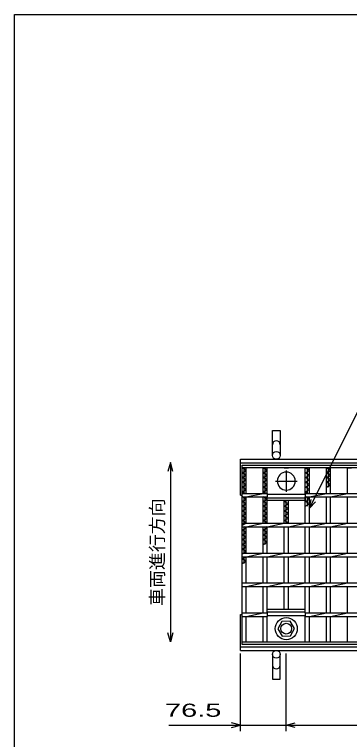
# Model space of a CAD drawing. Units: millimetres, scale not verified. Extents: x -1820 to 1731, y -1282 to 1054.
# Drawn here: x -1729 to -1168, y -160 to 1054 of the extents above; entities that cross this region are included whole.
import ezdxf
from ezdxf.enums import TextEntityAlignment as Align

# ---------------------------------------------------------------- set-up
doc = ezdxf.new("R2010")
doc.units = ezdxf.units.MM
doc.header["$LTSCALE"] = 10
doc.linetypes.add('CHAIN', pattern=[18.5, 12, -1.5, 3.5, -1.5])
for name, color, linetype, lineweight in [('0_2', 150, 'Continuous', 25), ('16', 3, 'Continuous', 25), ('19', 6, 'Continuous', 25), ('22', 4, 'Continuous', 25)]:
    doc.layers.add(name, color=color, linetype=linetype, lineweight=lineweight)
doc.styles.add('ベクトル', font='')
doc.styles.get('ベクトル').set_extended_font_data('ベクトル')

msp = doc.modelspace()

# ---------------------------------------------------------------- linework, layer by layer
at = {"layer": '0_2'}
for p, q in [((-1729, -1146.5), (-1729, 1053.5)), ((-1729, 1053.5), (1731, 1053.5))]:
    msp.add_line(p, q, dxfattribs=at)
at = {"layer": '16'}
for p, q in [((-1348, 299), (-353, 299)), ((-1348, 294.5), (-1348, 299)), ((-353, 294.5), (-1348, 294.5)), ((-1348, 3.5), (-1348, 294.5)), ((-1348, 294.5), (-1341, 294.5)), ((-1341, 290.5), (-1348, 294.5)), ((-1344.5, 252), (-1344.5, 294.5)), ((-1341, 252), (-1341, 294.5)), ((-1312.7, 252), (-1312.7, 294.5)), ((-1312.7, 294.5), (-1305.7, 294.5)), ((-1305.7, 290.5), (-1312.7, 294.5)), ((-1309.2, 252), (-1309.2, 294.5)), ((-1305.7, 252), (-1305.7, 294.5)), ((-1277.4, 294.5), (-1270.4, 294.5)), ((-1242.1, 252), (-1242.1, 294.5)), ((-1242.1, 294.5), (-1235.1, 294.5)), ((-1235.1, 290.5), (-1242.1, 294.5)), ((-1238.6, 252), (-1238.6, 294.5)), ((-1235.1, 252), (-1235.1, 294.5)), ((-1206.8, 252), (-1206.8, 294.5)), ((-1206.8, 294.5), (-1199.8, 294.5)), ((-1199.8, 290.5), (-1206.8, 294.5)), ((-1203.3, 262.5), (-1203.3, 294.5)), ((-1199.8, 252), (-1199.8, 294.5)), ((-1171.5, 252), (-1171.5, 294.5)), ((-1171.5, 294.5), (-1164.5, 294.5)), ((-1348, 286.5), (-1341, 290.5)), ((-1341, 282.5), (-1348, 286.5)), ((-1348, 278.5), (-1341, 282.5)), ((-1312.7, 286.5), (-1305.7, 290.5)), ((-1305.7, 282.5), (-1312.7, 286.5)), ((-1312.7, 278.5), (-1305.7, 282.5)), ((-1242.1, 286.5), (-1235.1, 290.5)), ((-1235.1, 282.5), (-1242.1, 286.5)), ((-1242.1, 278.5), (-1235.1, 282.5)), ((-1206.8, 286.5), (-1199.8, 290.5)), ((-1199.8, 282.5), (-1206.8, 286.5)), ((-1206.8, 278.5), (-1199.8, 282.5)), ((-1341, 274.5), (-1348, 278.5)), ((-1348, 270.5), (-1341, 274.5)), ((-1341, 266.5), (-1348, 270.5)), ((-1305.7, 274.5), (-1312.7, 278.5)), ((-1312.7, 270.5), (-1305.7, 274.5)), ((-1305.7, 266.5), (-1312.7, 270.5)), ((-1235.1, 274.5), (-1242.1, 278.5)), ((-1242.1, 270.5), (-1235.1, 274.5)), ((-1235.1, 266.5), (-1242.1, 270.5)), ((-1199.8, 274.5), (-1206.8, 278.5)), ((-1206.8, 270.5), (-1199.8, 274.5)), ((-1199.8, 266.5), (-1206.8, 270.5)), ((-1348, 262.5), (-1341, 266.5)), ((-1341, 258.5), (-1348, 262.5)), ((-1348, 254.5), (-1341, 258.5)), ((-1312.7, 262.5), (-1305.7, 266.5)), ((-1305.7, 258.5), (-1312.7, 262.5)), ((-1312.7, 254.5), (-1305.7, 258.5)), ((-1242.1, 262.5), (-1235.1, 266.5)), ((-1235.1, 258.5), (-1242.1, 262.5)), ((-1242.1, 254.5), (-1235.1, 258.5)), ((-1206.8, 262.5), (-1199.8, 266.5)), ((-1343.62, 252), (-1348, 254.5)), ((-1348, 252), (-1305.7, 252)), ((-1348, 246), (-1348, 252)), ((-1348, 246), (-1305.7, 246)), ((-1341, 242.5), (-1347.12, 246)), ((-1344.5, 202), (-1344.5, 246)), ((-1341, 246), (-1312.7, 252)), ((-1341, 202), (-1341, 246)), ((-1308.33, 252), (-1312.7, 254.5)), ((-1312.7, 202), (-1312.7, 246)), ((-1305.7, 242.5), (-1311.83, 246)), ((-1309.2, 202), (-1309.2, 246)), ((-1305.7, 252), (-1305.7, 246)), ((-1305.7, 250.5), (-1242.1, 250.5)), ((-1305.7, 202), (-1305.7, 246)), ((-1305.7, 244.5), (-1242.1, 244.5)), ((-1305.7, 240), (-1305.7, 244.5)), ((-1237.72, 252), (-1242.1, 254.5)), ((-1242.1, 252), (-458.5, 252)), ((-1242.1, 252), (-1242.1, 246)), ((-1242.1, 246), (-458.5, 246)), ((-1242.1, 202), (-1242.1, 246)), ((-1242.1, 244.5), (-1242.1, 240)), ((-1235.1, 242.5), (-1241.22, 246)), ((-1238.6, 230.5), (-1238.6, 246)), ((-1235.1, 246), (-1206.8, 252)), ((-1235.1, 202), (-1235.1, 246)), ((-1206.8, 202), (-1206.8, 246)), ((-1199.8, 246), (-1171.5, 252)), ((-1199.8, 202), (-1199.8, 246)), ((-1171.5, 202), (-1171.5, 246)), ((-1348, 238.5), (-1341, 242.5)), ((-1341, 234.5), (-1348, 238.5)), ((-1348, 230.5), (-1341, 234.5)), ((-1312.7, 238.5), (-1305.7, 242.5)), ((-1305.7, 234.5), (-1312.7, 238.5)), ((-1312.7, 230.5), (-1305.7, 234.5)), ((-1242.1, 240), (-1305.7, 240)), ((-1277.4, 202), (-1277.4, 240)), ((-1277.4, 238.5), (-1274.78, 240)), ((-1270.4, 234.5), (-1277.4, 238.5)), ((-1277.4, 230.5), (-1270.4, 234.5)), ((-1273.9, 202), (-1273.9, 240)), ((-1270.4, 202), (-1270.4, 240)), ((-1242.1, 238.5), (-1235.1, 242.5)), ((-1235.1, 234.5), (-1242.1, 238.5)), ((-1242.1, 230.5), (-1235.1, 234.5)), ((-1341, 226.5), (-1348, 230.5)), ((-1348, 222.5), (-1341, 226.5)), ((-1341, 218.5), (-1348, 222.5)), ((-1348, 214.5), (-1341, 218.5)), ((-1305.7, 226.5), (-1312.7, 230.5)), ((-1312.7, 222.5), (-1305.7, 226.5)), ((-1305.7, 218.5), (-1312.7, 222.5)), ((-1312.7, 214.5), (-1305.7, 218.5)), ((-1270.4, 226.5), (-1277.4, 230.5)), ((-1277.4, 222.5), (-1270.4, 226.5)), ((-1270.4, 218.5), (-1277.4, 222.5)), ((-1277.4, 214.5), (-1270.4, 218.5)), ((-1341, 210.5), (-1348, 214.5)), ((-1348, 206.5), (-1341, 210.5)), ((-1341, 202.5), (-1348, 206.5)), ((-1305.7, 210.5), (-1312.7, 214.5)), ((-1312.7, 206.5), (-1305.7, 210.5)), ((-1305.7, 202.5), (-1312.7, 206.5)), ((-1270.4, 210.5), (-1277.4, 214.5)), ((-1277.4, 206.5), (-1270.4, 210.5)), ((-1270.4, 202.5), (-1277.4, 206.5)), ((-1348, 198.5), (-1341, 202.5)), ((-1348, 202), (-353, 202)), ((-1348, 196), (-1348, 202)), ((-1348, 196), (-353, 196)), ((-1348, 190.5), (-1341, 194.5)), ((-1344.5, 152), (-1344.5, 196)), ((-1341, 194.5), (-1343.62, 196)), ((-1341, 196), (-1312.7, 202)), ((-1341, 152), (-1341, 196)), ((-1312.7, 152), (-1312.7, 196)), ((-1312.7, 190.5), (-1305.7, 194.5)), ((-1309.2, 166.5), (-1309.2, 196)), ((-1305.7, 194.5), (-1308.33, 196)), ((-1306.58, 202), (-1305.7, 202.5)), ((-1305.7, 196), (-1277.4, 202)), ((-1305.7, 152), (-1305.7, 196)), ((-1277.4, 152), (-1277.4, 196)), ((-1271.28, 202), (-1270.4, 202.5)), ((-1270.4, 196), (-1242.1, 202)), ((-1270.4, 152), (-1270.4, 196)), ((-1242.1, 152), (-1242.1, 196)), ((-1235.1, 196), (-1206.8, 202)), ((-1235.1, 152), (-1235.1, 196)), ((-1206.8, 152), (-1206.8, 196)), ((-1199.8, 196), (-1171.5, 202)), ((-1199.8, 152), (-1199.8, 196)), ((-1171.5, 152), (-1171.5, 196)), ((-1341, 186.5), (-1348, 190.5)), ((-1348, 182.5), (-1341, 186.5)), ((-1341, 178.5), (-1348, 182.5)), ((-1305.7, 186.5), (-1312.7, 190.5)), ((-1312.7, 182.5), (-1305.7, 186.5)), ((-1305.7, 178.5), (-1312.7, 182.5)), ((-1348, 174.5), (-1341, 178.5)), ((-1341, 170.5), (-1348, 174.5)), ((-1348, 166.5), (-1341, 170.5)), ((-1312.7, 174.5), (-1305.7, 178.5)), ((-1305.7, 170.5), (-1312.7, 174.5)), ((-1312.7, 166.5), (-1305.7, 170.5)), ((-1341, 162.5), (-1348, 166.5)), ((-1348, 158.5), (-1341, 162.5)), ((-1341, 154.5), (-1348, 158.5)), ((-1348, 150.5), (-1341, 154.5)), ((-1348, 152), (-353, 152)), ((-1348, 146), (-1348, 152)), ((-1348, 146), (-353, 146)), ((-1348, 142.5), (-1341.87, 146)), ((-1344.5, 134.5), (-1344.5, 146)), ((-1341, 146), (-1312.7, 152)), ((-1341, 102), (-1341, 146)), ((-1312.7, 102), (-1312.7, 146)), ((-1305.7, 146), (-1277.4, 152)), ((-1305.7, 102), (-1305.7, 146)), ((-1277.4, 102), (-1277.4, 146)), ((-1270.4, 146), (-1242.1, 152)), ((-1270.4, 102), (-1270.4, 146)), ((-1242.1, 102), (-1242.1, 146)), ((-1235.1, 146), (-1206.8, 152)), ((-1235.1, 102), (-1235.1, 146)), ((-1206.8, 102), (-1206.8, 146)), ((-1199.8, 146), (-1171.5, 152)), ((-1199.8, 102), (-1199.8, 146)), ((-1171.5, 102), (-1171.5, 146)), ((-1341, 138.5), (-1348, 142.5)), ((-1348, 134.5), (-1341, 138.5)), ((-1348, 102), (-353, 102)), ((-1348, 96), (-1348, 102)), ((-1341, 96), (-1312.7, 102)), ((-1305.7, 96), (-1277.4, 102)), ((-1270.4, 96), (-1242.1, 102)), ((-1235.1, 96), (-1206.8, 102)), ((-1199.8, 96), (-1171.5, 102)), ((-1348, 96), (-353, 96)), ((-1341, 52), (-1341, 96)), ((-1312.7, 52), (-1312.7, 96)), ((-1305.7, 52), (-1305.7, 96)), ((-1277.4, 58), (-1277.4, 96)), ((-1270.4, 58), (-1270.4, 96)), ((-1242.1, 52), (-1242.1, 96)), ((-1235.1, 52), (-1235.1, 96)), ((-1206.8, 52), (-1206.8, 96)), ((-1199.8, 52), (-1199.8, 96)), ((-1171.5, 52), (-1171.5, 96)), ((-1348, 52), (-1305.7, 52)), ((-1348, 46), (-1348, 52)), ((-1341, 46), (-1312.7, 52)), ((-1305.7, 58), (-1242.1, 58)), ((-1305.7, 53.5), (-1305.7, 58)), ((-1305.7, 53.5), (-1242.1, 53.5)), ((-1305.7, 52), (-1305.7, 46)), ((-1242.1, 53.5), (-1242.1, 58)), ((-1242.1, 52), (-458.5, 52)), ((-1242.1, 52), (-1242.1, 46)), ((-1235.1, 46), (-1206.8, 52)), ((-1199.8, 46), (-1171.5, 52)), ((-1348, 46), (-1305.7, 46)), ((-1341, 3.5), (-1341, 46)), ((-1312.7, 3.5), (-1312.7, 46)), ((-1305.7, 47.5), (-1242.1, 47.5)), ((-1305.7, 3.5), (-1305.7, 46)), ((-1281.19, 37.45), (-1287.9, 25.16)), ((-1267.2, 37.79), (-1281.19, 37.45)), ((-1259.9, 25.5), (-1267.2, 37.79)), ((-1242.1, 46), (-458.5, 46)), ((-1242.1, 3.5), (-1242.1, 46)), ((-1235.1, 3.5), (-1235.1, 46)), ((-1206.8, 3.5), (-1206.8, 46)), ((-1199.8, 3.5), (-1199.8, 46)), ((-1171.5, 3.5), (-1171.5, 46)), ((-1287.9, 25.16), (-1280.6, 13.21)), ((-1266.61, 13.55), (-1259.9, 25.84)), ((-1280.6, 13.21), (-1266.61, 13.55)), ((-1348, 3.5), (-353, 3.5)), ((-1348, -1), (-1348, 3.5)), ((-1348, 3.5), (-1341, 3.5)), ((-1312.7, 3.5), (-1305.7, 3.5)), ((-1277.4, 3.5), (-1270.4, 3.5)), ((-1242.1, 3.5), (-1235.1, 3.5)), ((-1206.8, 3.5), (-1199.8, 3.5)), ((-1171.5, 3.5), (-1164.5, 3.5)), ((-353, -1), (-1348, -1))]:
    msp.add_line(p, q, dxfattribs=at)
at = {"layer": '16', "linetype": 'CHAIN'}
for p, q in [((-1273.9, 290.5), (-1273.9, 254.5)), ((-1291.9, 272.5), (-1255.9, 272.5))]:
    msp.add_line(p, q, dxfattribs=at)
at = {"layer": '16'}
for radius in [18.5, 9]:
    msp.add_circle((-1273.9, 25.5), radius, dxfattribs=at)
for start, end in [(90, 270), (270, 90)]:
    msp.add_arc((-1273.9, 272.5), 15, start, end, dxfattribs=at)
at = {"layer": '19'}
for p, q in [((-1297, 315.5), (-1297, 357.12)), ((-1297, 357.12), (-1284, 357.12)), ((-1284, 357.12), (-1284, 315.5)), ((-1350.5, 309), (-350.5, 309)), ((-1350.5, 249), (-1350.5, 309)), ((-1350.5, 303), (-350.5, 303)), ((-1350.5, 249), (-1348, 249)), ((-1350.5, -11), (-1350.5, 49)), ((-1350.5, 49), (-1348, 49)), ((-1350.5, -5), (-350.5, -5)), ((-1350.5, -11), (-350.5, -11)), ((-1297, -17.5), (-1297, -59.12)), ((-1284, -59.12), (-1284, -17.5)), ((-1297, -59.12), (-1284, -59.12))]:
    msp.add_line(p, q, dxfattribs=at)
for centre in [(-1290.5, 315.5), (-1290.5, -17.5)]:
    msp.add_circle(centre, 6.5, dxfattribs=at)
for centre, start, end in [((-1290.5, 333.34), 0, 180), ((-1290.5, -35.34), 180, 0)]:
    msp.add_arc(centre, 6.5, start, end, dxfattribs=at)
at = {"layer": '22'}
for p, q in [((-1235.1, 227), (-1052.85, 591.5)), ((-1468, 303.5), (-1472, 288.5)), ((-1464, 288.5), (-1468, 303.5)), ((-1468, 303.5), (-1468, 3.5)), ((-1235.1, 227), (-1232.1, 241.6)), ((-1235.1, 227), (-1225.1, 238)), ((-1468, 3.5), (-1472, 18.5)), ((-1464, 18.5), (-1468, 3.5)), ((-1350.5, -146), (-1350.5, -16)), ((-1273.9, -146), (-1273.9, -16)), ((-1350.5, -136), (-1365.5, -132)), ((-1273.9, -136), (-1258.9, -132)), ((-1470.5, -136), (-1350.5, -136)), ((-1365.5, -140), (-1350.5, -136)), ((-1350.5, -136), (-1273.9, -136)), ((-1258.9, -140), (-1273.9, -136)), ((-1273.9, -136), (-426.7, -136))]:
    msp.add_line(p, q, dxfattribs=at)

# ---------------------------------------------------------------- texts
at = {"layer": '22', "color": 2, "style": 'ベクトル'}
msp.add_text('車両進行方向', height=21.99, rotation=90, dxfattribs=at).set_placement((-1490, 63.5), align=Align.MIDDLE_LEFT)
at = {"layer": '22', "color": 2, "style": 'ベクトル', "width": 1.65}
msp.add_text(' 76.5 ', height=21.99, dxfattribs=at).set_placement((-1490.5, -111), align=Align.MIDDLE_LEFT)

doc.saveas('drawing.dxf')
